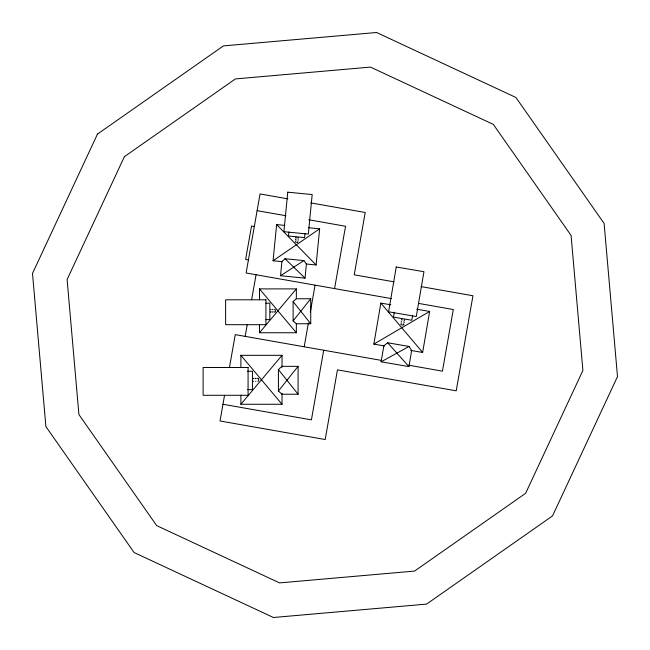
<?xml version="1.0" encoding="UTF-8"?>
<svg xmlns="http://www.w3.org/2000/svg" width="650" height="650" viewBox="0 0 650 650"><rect width="100%" height="100%" fill="white"/><g stroke="black" fill="none" stroke-linecap="round" stroke-linejoin="round"><path stroke-width="0.97" d="M282.084 261.649L273.073 260.764L276.624 224.599L284.627 225.387M280.516 275.746L281.897 261.584L285.025 258.741L303.908 260.593L306.426 263.989L305.037 278.143L280.516 275.746L303.908 260.593M288.892 232.018L288.502 236.023L304.623 237.607L305.012 233.594M306.093 263.998L316.103 264.981L319.646 228.816L308.644 227.736M384.8 345.987L373.848 344.11L380.859 303.103L390.821 304.801M381.111 361.831L383.858 345.776L387.668 342.777L409.077 346.442L411.669 350.529L408.923 366.584L381.111 361.831L409.077 346.442M394.331 312.195L393.494 317.127L411.775 320.247L412.612 315.323M410.694 350.415L422.646 352.454L429.65 311.439L416.707 309.229M224.551 395.314L220.025 420.981L325.187 439.53L337.464 369.882L456.202 390.821L472.964 295.758L421.078 286.609M229.458 367.461L235.251 334.628L381.566 360.425M245.172 336.375L247.276 324.447M251.656 299.593L256.043 274.747M304.2 346.783L308.401 322.928M310.334 311.992L315.063 285.147M323.7 350.22L311.415 419.868L222.966 404.267M334.563 288.592L345.556 226.257L308.783 219.773M293.118 320.881L310.733 298.756L296.294 298.756L293.118 301.632L293.118 320.881L296.294 323.757L310.733 323.757L310.733 298.756M278.419 391.024L298.082 366.332L281.97 366.332L278.419 369.549L278.419 391.024L281.97 394.233L298.082 394.233L298.082 366.332M296.343 323.781L296.343 332.751L259.48 332.751L296.343 288.892L259.48 288.892L259.48 299.853M282.027 393.283L282.027 404.267L240.882 404.267L282.027 355.322L240.882 355.322L240.882 367.307M273.073 260.764L319.646 228.816M373.848 344.11L429.65 311.439M265.899 303.192L269.839 303.192L269.839 319.621L265.899 319.621M247.504 371.28L252.444 371.28L252.444 389.618L247.504 389.618M287.836 198.843L260.057 193.952L246.114 272.992L391.438 298.618M310.651 202.873L365.219 212.493L354.226 274.82L394.136 281.856M257.108 210.665L285.927 215.743M254.321 226.484L251.534 225.989L245.635 259.423L248.422 259.911M418.381 303.371L453.302 309.53L442.439 371.158L408.509 365.178M285.025 258.741L305.037 278.143M276.624 224.599L316.103 264.981M387.668 342.777L408.923 366.584M380.859 303.103L422.646 352.454M259.48 288.892L296.343 332.751M240.882 355.322L282.027 404.267M293.118 301.632L310.733 323.757M278.419 369.549L298.082 394.233M296.343 288.892L296.343 298.854M282.027 355.322L282.027 367.307M259.48 324.773L259.48 332.751M240.882 395.281L240.882 404.267M403.211 323.838A1.552 0.723 9.7 0 1 403.52 324.951A1.552 0.723 9.7 0 1 401.261 324.707A1.552 0.723 9.7 0 1 401.342 323.635M403.894 321.758A1.552 0.723 9.7 0 1 403.991 322.668M401.342 322.213A1.552 0.723 9.7 0 1 401.464 321.498M404.617 319.906A1.552 0.723 9.7 0 1 404.105 320.531M401.936 320.166A1.552 0.723 9.7 0 1 402.114 319.15M257.481 378.714A1.536 0.715 -90 0 1 258.684 379.397A1.536 0.715 -90 0 1 257.806 381.274M255.231 378.714A1.536 0.715 -90 0 1 256.246 378.714M255.921 381.274A1.536 0.715 -90 0 1 255.556 381.274M252.988 378.714A1.536 0.715 -90 0 1 253.996 378.714M253.679 381.274A1.536 0.715 -90 0 1 253.305 381.274M297.863 241.548A1.357 0.634 5.6 0 1 296.774 242.385A1.357 0.634 5.6 0 1 295.376 241.459M298.058 239.566A1.357 0.634 5.6 0 1 297.993 240.199M296.124 240.248A1.357 0.634 5.6 0 1 295.945 239.224M298.049 237.437A1.357 0.634 5.6 0 1 297.96 238.331M296.051 238.144A1.357 0.634 5.6 0 1 296.14 237.25M274.487 309.627A1.373 0.642 -90 0 1 275.332 310.034A1.373 0.642 -90 0 1 275.218 311.87A1.373 0.642 -90 0 1 274.349 311.789M273.244 311.789A1.373 0.642 90 0 1 272.334 311.789M272.464 309.627A1.373 0.642 90 0 1 273.114 309.627M271.229 311.789A1.373 0.642 90 0 1 270.319 311.789M270.457 309.627A1.373 0.642 90 0 1 271.099 309.627M287.771 192.173L283.896 231.693L308.319 234.089L312.195 194.569L287.771 192.173M396.248 266.988L388.586 311.797L416.284 316.534L423.946 271.716L396.248 266.988M97.476 134.087L32.5 273.423L45.898 426.587L134.087 552.524L273.423 617.5L426.587 604.102L552.524 515.913L617.5 376.577L604.102 223.413L515.913 97.476L376.577 32.5L223.413 45.898L97.476 134.087M124.394 156.674L67.104 279.524L78.918 414.562L156.674 525.606L279.524 582.896L414.562 571.082L525.606 493.326L582.896 370.476L571.082 235.438L493.326 124.394L370.476 67.104L235.438 78.918L124.394 156.674M265.923 299.804L225.639 299.804L225.639 324.699L265.923 324.699L265.923 299.804M248.072 367.502L203.117 367.502L203.117 395.289L248.072 395.289L248.072 367.502"/></g></svg>
